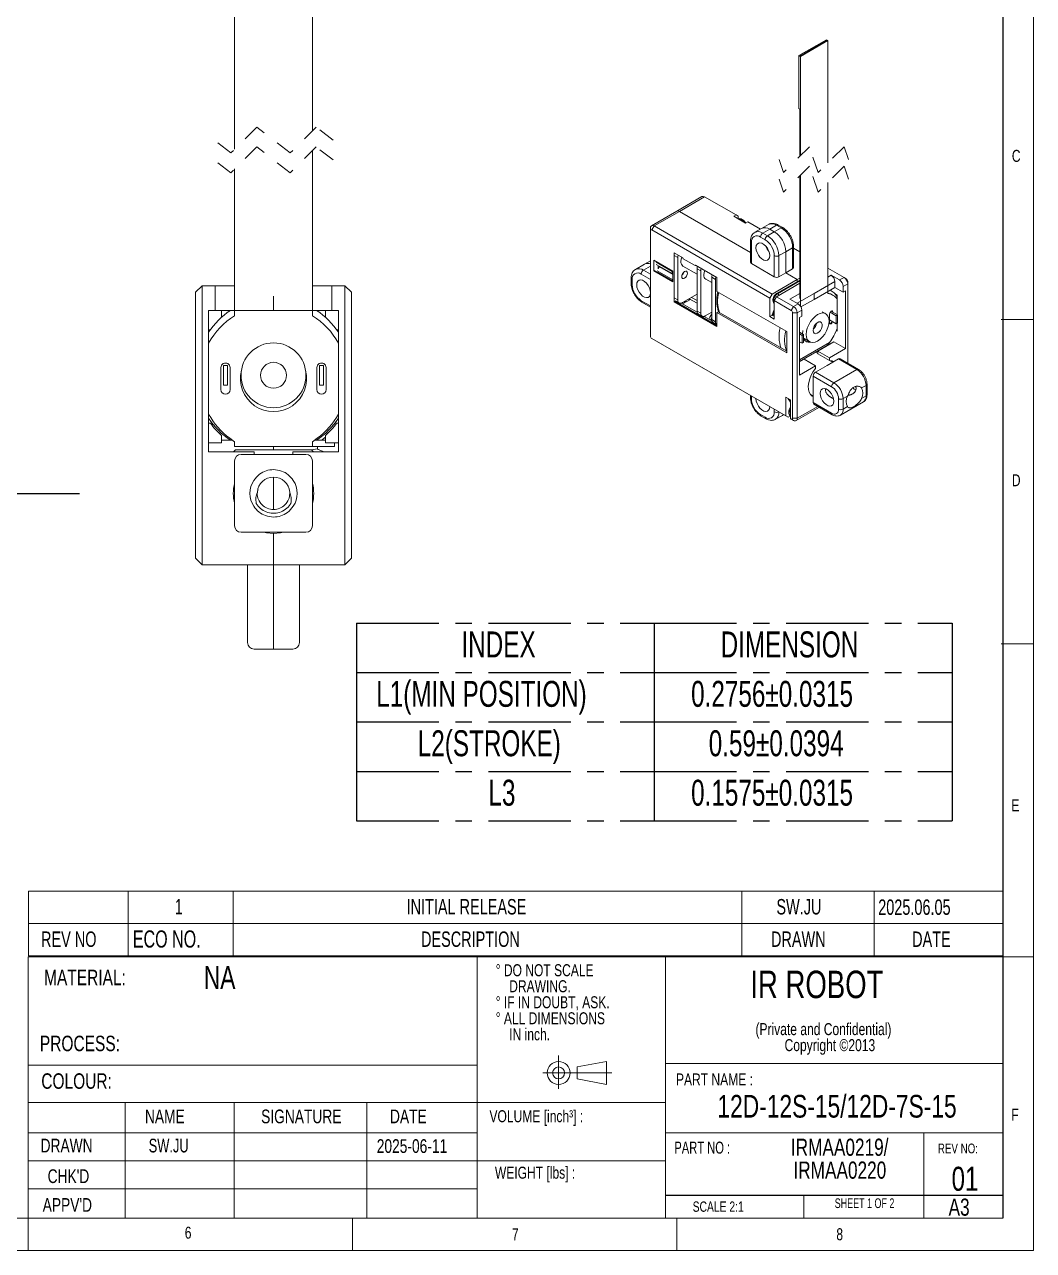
# Model space of a CAD drawing. Header units: inches. Extents: x 0.2 to 16.3, y 0.2 to 11.5.
# Drawn here: x 10.22 to 16.34, y 0.2 to 7.64 of the extents above; entities that cross this region are included whole.
import ezdxf

# ---------------------------------------------------------------- set-up
doc = ezdxf.new("R2010")
doc.units = ezdxf.units.IN
doc.header["$MEASUREMENT"] = 0
doc.linetypes.add('CENTERX2', pattern=[0.8, 0.5, -0.1, 0.1, -0.1])
doc.linetypes.add('HIDDEN', pattern=[0.075, 0.05, -0.025])
doc.layers.add('CENTER_LINE', color=7, linetype='CENTERX2')
doc.layers.add('NOTES', color=7, linetype='Continuous')
doc.styles.add('SLDTEXTSTYLE0', font='TXT', dxfattribs={"width": 0.7})
doc.styles.add('SLDTEXTSTYLE1', font='TXT', dxfattribs={"width": 0.75})
doc.styles.add('SLDTEXTSTYLE2', font='TXT', dxfattribs={"width": 0.6875})
doc.styles.add('SLDTEXTSTYLE3', font='TXT', dxfattribs={"width": 0.694444})

# ---------------------------------------------------------------- blocks, each defined once
blk = doc.blocks.new('SW_NOTE_0_1')
at = {"color": 0, "linetype": 'Continuous', "lineweight": 0, "char_height": 0.072917, "attachment_point": 2, "style": 'SLDTEXTSTYLE1'}
for s, insert in [('(Private and Confidential)', (0.6061, 0.094)), ('Copyright ©2013', (0.6452, -0.0032))]:
    blk.add_mtext(s, dxfattribs=dict(at, insert=insert))
blk = doc.blocks.new('SW_NOTE_0_2')
at = {"color": 0, "linetype": 'Continuous', "lineweight": 0, "char_height": 0.10417, "attachment_point": 2, "style": 'SLDTEXTSTYLE1'}
for s, insert in [('IRMAA0219/', (0.3923, 0.1343)), ('IRMAA0220', (0.3933, -0.0046))]:
    blk.add_mtext(s, dxfattribs=dict(at, insert=insert))
blk = doc.blocks.new('SW_NOTE_0_3')
at = {"color": 0, "linetype": 'Continuous', "lineweight": 0, "attachment_point": 1, "style": 'SLDTEXTSTYLE1'}
for s, insert, char_height in [('%%d DO NOT SCALE', (0, 0.094), 0.072917), ('DRAWING.', (0.082, -0.0032), 0.07292), ('%%d IF IN DOUBT, ASK.', (0, -0.1004), 0.072917), ('%%d ALL DIMENSIONS', (0, -0.1977), 0.072917), ('IN inch.', (0.082, -0.2949), 0.07292)]:
    blk.add_mtext(s, dxfattribs=dict(at, insert=insert, char_height=char_height))
blk = doc.blocks.new('SW_TABLEANNOTATION_0')
at = {"color": 0, "linetype": 'Continuous', "lineweight": 18}
for p, q in [((0, 0), (0, -0.1969)), ((0, 0), (0.6057, 0)), ((0.6057, 0), (0.6057, -0.1969)), ((0.6057, 0), (1.2429, 0)), ((1.2429, 0), (1.2429, -0.1969)), ((1.2429, 0), (4.3302, 0)), ((4.3302, 0), (4.3302, -0.1969)), ((4.3302, 0), (5.1321, 0)), ((5.1321, 0), (5.1321, -0.1969)), ((5.1321, 0), (5.9148, 0)), ((5.9148, 0), (5.9148, -0.1969)), ((0, -0.1969), (0, -0.3937)), ((0, -0.1969), (0.6057, -0.1969)), ((0.6057, -0.1969), (0.6057, -0.3937)), ((0.6057, -0.1969), (1.2429, -0.1969)), ((1.2429, -0.1969), (1.2429, -0.3937)), ((1.2429, -0.1969), (4.3302, -0.1969)), ((4.3302, -0.1969), (4.3302, -0.3937)), ((4.3302, -0.1969), (5.1321, -0.1969)), ((5.1321, -0.1969), (5.1321, -0.3937)), ((5.1321, -0.1969), (5.9148, -0.1969)), ((5.9148, -0.1969), (5.9148, -0.3937)), ((0, -0.3937), (0.6057, -0.3937)), ((0.6057, -0.3937), (1.2429, -0.3937)), ((1.2429, -0.3937), (4.3302, -0.3937)), ((4.3302, -0.3937), (5.1321, -0.3937)), ((5.1321, -0.3937), (5.9148, -0.3937))]:
    blk.add_line(p, q, dxfattribs=at)
at = {"color": 0, "linetype": 'Continuous', "lineweight": 0, "attachment_point": 1, "style": 'SLDTEXTSTYLE0'}
for s, insert, char_height in [('1', (0.8885, -0.048), 0.0938), ('INITIAL RELEASE', (2.2951, -0.048), 0.09375), ('SW.JU', (4.5398, -0.048), 0.09375), ('REV NO', (0.0767, -0.2449), 0.09375), ('ECO NO.', (0.6337, -0.2384), 0.10417), ('DESCRIPTION', (2.3828, -0.2449), 0.09375), ('DRAWN', (4.507, -0.2449), 0.09375), ('DATE', (5.3635, -0.2449), 0.09375)]:
    blk.add_mtext(s, dxfattribs=dict(at, insert=insert, char_height=char_height))
blk = doc.blocks.new('SW_TABLEANNOTATION_1')
at = {"layer": 'CENTER_LINE', "color": 0}
for p, q in [((0, 0), (0, -0.3)), ((0, 0), (1.8067, 0)), ((1.8067, 0), (1.8067, -0.3)), ((1.8067, 0), (3.614, 0)), ((3.614, 0), (3.614, -0.3)), ((0, -0.3), (0, -0.6)), ((0, -0.3), (1.8067, -0.3)), ((1.8067, -0.3), (1.8067, -0.6)), ((1.8067, -0.3), (3.614, -0.3)), ((3.614, -0.3), (3.614, -0.6)), ((0, -0.6), (0, -0.9)), ((0, -0.6), (1.8067, -0.6)), ((1.8067, -0.6), (1.8067, -0.9)), ((1.8067, -0.6), (3.614, -0.6)), ((3.614, -0.6), (3.614, -0.9)), ((0, -0.9), (0, -1.2)), ((0, -0.9), (1.8067, -0.9)), ((1.8067, -0.9), (1.8067, -1.2)), ((1.8067, -0.9), (3.614, -0.9)), ((3.614, -0.9), (3.614, -1.2)), ((0, -1.2), (1.8067, -1.2)), ((1.8067, -1.2), (3.614, -1.2))]:
    blk.add_line(p, q, dxfattribs=at)
at = {"layer": 'CENTER_LINE', "color": 0, "char_height": 0.15748, "attachment_point": 1, "style": 'SLDTEXTSTYLE0'}
for s, insert in [('INDEX', (0.6362, -0.0504)), ('DIMENSION', (2.2094, -0.0504)), ('L1(MIN POSITION)', (0.1191, -0.3504)), ('0.2756±0.0315', (2.0302, -0.3504)), ('L2(STROKE)', (0.3712, -0.6504)), ('0.59±0.0394', (2.1372, -0.6504)), ('L3', (0.8002, -0.9504)), ('0.1575±0.0315', (2.0302, -0.9504))]:
    blk.add_mtext(s, dxfattribs=dict(at, insert=insert))
blk = doc.blocks.new('SW_BROKEN_VIEW_0')
at = {"color": 0, "linetype": 'CENTERX2'}
blk.add_line((0, 0), (1.1811, 0), dxfattribs=at)
blk = doc.blocks.new('SW_CENTERMARKSYMBOL_3')
at = {"layer": 'CENTER_LINE', "color": 0}
for p, q in [((0, 0.1969), (0, 0.315)), ((0, 0), (0, 0.1969)), ((-0.1969, 0), (-0.315, 0)), ((0, 0), (-0.1969, 0)), ((0, 0), (0, -0.1969)), ((0, 0), (0.1969, 0)), ((0.1969, 0), (0.315, 0)), ((0, -0.1969), (0, -0.315))]:
    blk.add_line(p, q, dxfattribs=at)

msp = doc.modelspace()

# ---------------------------------------------------------------- linework, layer by layer
at = {"color": 7, "linetype": 'Continuous', "lineweight": 18}
for p, q in [((16.3386, 0.1969), (16.3386, 11.4961)), ((11.49, 8.2451), (11.49, 6.8811)), ((11.9624, 6.9923), (11.9624, 8.2451)), ((14.9146, 7.4493), (15.0816, 7.5457)), ((15.0872, 7.5425), (14.9201, 7.4461)), ((15.0913, 7.5401), (14.9243, 7.4437)), ((15.0816, 7.5457), (15.0872, 7.5425)), ((15.0872, 7.5425), (15.0913, 7.5401)), ((15.0913, 6.7978), (15.0913, 7.5401)), ((14.9146, 7.1278), (14.9146, 7.4493)), ((14.9146, 7.4493), (14.9201, 7.446)), ((14.9201, 7.4461), (14.9201, 7.446)), ((14.9201, 7.4461), (14.9243, 7.4437)), ((14.9243, 7.4437), (14.9243, 6.8414)), ((14.9146, 7.1278), (14.9201, 7.1246)), ((14.9201, 7.1246), (14.9201, 6.8372)), ((11.9624, 5.8704), (11.9624, 6.8723)), ((11.49, 6.7611), (11.49, 5.8704)), ((14.9201, 6.7191), (14.9201, 5.9743)), ((14.9243, 6.7233), (14.9243, 5.9287)), ((15.0913, 6.0049), (15.0913, 6.6797)), ((14.3267, 6.5932), (14.1736, 6.5048)), ((14.1894, 6.5033), (14.3425, 6.5917)), ((14.5332, 6.4816), (14.3425, 6.5917)), ((14.1736, 6.5048), (14.0205, 6.4165)), ((14.1894, 6.5033), (14.0362, 6.4149)), ((14.1894, 6.5033), (14.6207, 6.2543)), ((14.5192, 6.4736), (14.5332, 6.4816)), ((14.5192, 6.4736), (14.5916, 6.4318)), ((14.5471, 6.4736), (14.5332, 6.4816)), ((14.5471, 6.4584), (14.5471, 6.4736)), ((14.014, 6.402), (14.014, 6.386)), ((14.0362, 6.4149), (14.0223, 6.3908)), ((14.0362, 6.4149), (14.7517, 6.0019)), ((14.5916, 6.4318), (14.6056, 6.4398)), ((14.6811, 6.3962), (14.6056, 6.4398)), ((14.6886, 6.4005), (14.6468, 6.3764)), ((14.7303, 6.4246), (14.6886, 6.4005)), ((14.7795, 6.4198), (14.7378, 6.3956)), ((14.7656, 6.3796), (14.8074, 6.4037)), ((14.8074, 6.4037), (14.7795, 6.4198)), ((14.8172, 6.4047), (14.7894, 6.4207)), ((14.014, 6.386), (14.014, 5.7462)), ((14.7378, 5.9778), (14.0223, 6.3908)), ((14.7099, 6.3314), (14.6821, 6.3474)), ((14.7378, 6.3956), (14.696, 6.3715)), ((14.696, 6.3715), (14.7239, 6.3555)), ((14.7239, 6.3555), (14.7656, 6.3796)), ((14.7378, 6.3956), (14.7656, 6.3796)), ((14.1587, 6.251), (14.2102, 6.2212)), ((14.1587, 6.251), (14.1587, 5.9552)), ((14.6207, 6.3233), (14.6207, 6.1947)), ((14.6264, 6.3153), (14.6264, 6.1867)), ((14.8352, 6.259), (14.7935, 6.2349)), ((14.877, 6.2831), (14.8352, 6.259)), ((14.8352, 6.259), (14.8352, 6.1304)), ((14.877, 6.1545), (14.877, 6.2831)), ((14.8827, 6.1626), (14.8827, 6.2912)), ((14.9201, 6.2582), (14.8827, 6.2798)), ((13.9787, 6.1835), (13.923, 6.1513)), ((14.014, 6.2038), (13.9787, 6.1835)), ((14.0335, 6.1433), (14.0335, 6.2076)), ((14.0335, 6.2076), (14.1504, 6.1401)), ((14.0488, 6.182), (14.1463, 6.1257)), ((14.0489, 6.1946), (14.1463, 6.1383)), ((14.1573, 6.2357), (14.1796, 6.2228)), ((14.1573, 6.2357), (14.1573, 5.9785)), ((14.1796, 6.2228), (14.1796, 5.9657)), ((14.2102, 6.2212), (14.213, 6.2164)), ((14.2854, 6.1746), (14.213, 6.2164)), ((14.2854, 6.1746), (14.2882, 6.1762)), ((14.2882, 6.1762), (14.2854, 6.1746)), ((14.2882, 6.1762), (14.4176, 6.1015)), ((14.6264, 6.1867), (14.7656, 6.1063)), ((14.7656, 6.1063), (14.7656, 6.2349)), ((14.7935, 6.2349), (14.7935, 6.1063)), ((14.0335, 6.1433), (14.0358, 6.1446)), ((14.0335, 6.1433), (14.1504, 6.0758)), ((14.1504, 6.0785), (14.0358, 6.1446)), ((14.0544, 6.1433), (14.1504, 6.0879)), ((14.0578, 6.1333), (14.1504, 6.0798)), ((14.0613, 6.1748), (14.0613, 6.1545)), ((14.0613, 6.1312), (14.0613, 6.1299)), ((14.1504, 6.1401), (14.1504, 6.0758)), ((14.208, 6.1235), (14.2093, 6.1208)), ((14.2113, 6.1717), (14.2965, 6.1225)), ((14.2965, 6.1553), (14.3188, 6.1425)), ((14.2965, 6.1553), (14.2965, 5.8982)), ((14.3188, 6.1425), (14.3188, 5.8853)), ((14.3856, 6.1039), (14.4079, 6.0911)), ((14.3856, 6.1039), (14.3856, 5.8467)), ((14.4176, 6.0179), (14.4176, 6.1015)), ((14.7935, 6.1063), (14.8352, 6.1304)), ((14.877, 6.1545), (14.8352, 6.1304)), ((14.8352, 6.1304), (14.9048, 6.0903)), ((15.1888, 6.1031), (15.0913, 6.1594)), ((15.1609, 6.0871), (15.1108, 6.116)), ((15.1888, 6.1031), (15.1609, 6.0871)), ((15.2027, 6.0951), (15.1888, 6.1031)), ((11.2931, 6.0521), (11.2537, 6.0127)), ((11.2931, 6.0521), (11.2931, 5.9891)), ((11.2931, 6.0521), (11.3719, 6.0521)), ((11.3719, 6.0521), (11.3719, 5.9891)), ((11.3719, 6.0521), (11.49, 6.0521)), ((11.9624, 6.0521), (12.0805, 6.0521)), ((12.0805, 5.9891), (12.0805, 6.0521)), ((12.1593, 6.0521), (12.0805, 6.0521)), ((12.1593, 5.9891), (12.1593, 6.0521)), ((12.1986, 6.0127), (12.1593, 6.0521)), ((13.8969, 6.0982), (13.8969, 6.0661)), ((13.9026, 6.0902), (13.9026, 6.058)), ((14.3505, 6.0913), (14.3856, 6.0711)), ((14.4079, 6.0911), (14.4079, 5.8339)), ((14.7517, 6.0019), (14.9048, 6.0903)), ((14.7795, 5.9858), (14.9201, 6.067)), ((14.9201, 6.0857), (14.7798, 6.0047)), ((14.9201, 6.0991), (14.9048, 6.0903)), ((14.9048, 6.0768), (14.9048, 6.0903)), ((15.1331, 6.0774), (15.0078, 6.0051)), ((15.1331, 6.042), (15.0078, 5.9697)), ((15.1331, 6.042), (15.1331, 6.0774)), ((15.1331, 6.042), (15.1832, 6.0131)), ((15.1832, 6.0485), (15.211, 6.0645)), ((15.1832, 6.0131), (15.1832, 6.0485)), ((15.211, 6.0806), (15.211, 6.0645)), ((15.211, 5.5826), (15.211, 6.0645)), ((11.2537, 5.9891), (11.2537, 6.0127)), ((11.2537, 4.4221), (11.2537, 5.9891)), ((11.2931, 5.9891), (11.2931, 4.4221)), ((11.3719, 5.9891), (11.3719, 5.9024)), ((11.7262, 5.9891), (11.7262, 5.9024)), ((12.0805, 5.9024), (12.0805, 5.9891)), ((12.1593, 4.4221), (12.1593, 5.9891)), ((12.1986, 6.0127), (12.1986, 5.9891)), ((12.1986, 5.9891), (12.1986, 4.4221)), ((14.1573, 5.9785), (14.1796, 5.9657)), ((14.1587, 5.9552), (14.1629, 5.9576)), ((14.1587, 5.9552), (14.4176, 5.8057)), ((14.4176, 5.8106), (14.1629, 5.9576)), ((14.1669, 5.9597), (14.1878, 5.9476)), ((14.2075, 5.9496), (14.2965, 6.001)), ((14.2562, 5.9697), (14.2089, 5.9423)), ((14.2965, 5.9464), (14.2492, 5.9737)), ((14.2965, 5.9624), (14.2631, 5.9817)), ((14.4176, 6.0179), (14.8408, 5.7736)), ((14.7517, 6.0019), (14.7378, 5.9778)), ((14.7378, 5.9778), (14.7378, 5.8652)), ((14.7656, 5.9617), (14.7795, 5.9858)), ((14.8686, 5.9022), (14.7656, 5.9617)), ((14.7656, 5.9617), (14.7656, 5.8492)), ((14.7795, 5.9858), (14.8825, 5.9263)), ((14.8603, 5.9713), (14.9104, 5.9424)), ((14.9275, 5.9233), (15.0078, 5.9697)), ((15.0078, 6.0051), (15.0078, 5.9697)), ((15.1134, 6.0208), (15.1048, 6.0257)), ((15.12, 5.9952), (15.1158, 5.9976)), ((15.1345, 6.0029), (15.147, 5.9956)), ((15.147, 5.9956), (15.147, 5.8765)), ((15.1971, 6.0211), (15.1832, 6.0131)), ((15.1971, 6.0211), (15.1971, 5.6707)), ((11.3325, 5.9024), (11.3719, 5.9024)), ((11.3325, 5.9024), (11.3325, 5.0442)), ((11.3719, 5.9024), (11.7262, 5.9024)), ((11.4112, 5.9024), (11.4112, 5.8609)), ((12.0805, 5.9024), (11.7262, 5.9024)), ((12.0411, 5.8609), (12.0411, 5.9024)), ((12.1199, 5.9024), (12.0805, 5.9024)), ((12.1199, 5.9024), (12.1199, 5.0442)), ((13.9624, 5.9526), (14.014, 5.9228)), ((14.1768, 5.9496), (14.1806, 5.9518)), ((14.2973, 5.8913), (14.2012, 5.9468)), ((14.2965, 5.8982), (14.3188, 5.8853)), ((14.3047, 5.8801), (14.327, 5.8673)), ((14.3466, 5.8692), (14.3856, 5.8917)), ((14.3834, 5.8905), (14.3856, 5.8892)), ((14.4257, 5.894), (14.4176, 5.8893)), ((14.4176, 5.8057), (14.4176, 5.8893)), ((14.4176, 5.8893), (14.8408, 5.6451)), ((14.4257, 5.894), (14.8408, 5.6544)), ((14.7656, 5.908), (14.7529, 5.8752)), ((14.7616, 5.9503), (14.7656, 5.9446)), ((14.8825, 5.9263), (14.8686, 5.9022)), ((14.9048, 5.8878), (14.877, 5.8878)), ((14.877, 5.248), (14.877, 5.8878)), ((14.8825, 5.9263), (14.9104, 5.9424)), ((14.9327, 5.9038), (14.9048, 5.8878)), ((14.9048, 5.8878), (14.9048, 5.248)), ((14.9327, 5.9038), (14.9327, 5.8685)), ((15.0779, 5.8822), (15.057, 5.8942)), ((15.1011, 5.882), (15.1011, 5.8274)), ((15.1414, 5.8701), (15.104, 5.8917)), ((15.1498, 5.8749), (15.1096, 5.8981)), ((15.1164, 5.8957), (15.1206, 5.8933)), ((15.1164, 5.8942), (15.1164, 5.8957)), ((15.1206, 5.8918), (15.1206, 5.8933)), ((14.3863, 5.8399), (14.3404, 5.8664)), ((14.3439, 5.8644), (14.346, 5.8688)), ((14.3856, 5.8467), (14.4079, 5.8339)), ((14.3938, 5.8287), (14.416, 5.8158)), ((14.7533, 5.8742), (14.7378, 5.8652)), ((14.7378, 5.8652), (14.7656, 5.8492)), ((14.9187, 5.8604), (14.9327, 5.8685)), ((14.9187, 5.8604), (14.9187, 5.51)), ((15.1414, 5.8218), (15.1011, 5.8451)), ((15.1498, 5.8749), (15.1414, 5.8701)), ((15.1414, 5.8701), (15.1414, 5.8218)), ((15.1414, 5.8218), (15.1498, 5.8267)), ((15.147, 5.8251), (15.147, 5.7766)), ((15.1498, 5.8267), (15.1498, 5.8749)), ((16.3386, 5.8465), (16.1417, 5.8465)), ((11.3336, 5.7843), (11.3325, 5.7825)), ((11.3425, 5.7843), (11.3325, 5.7843)), ((12.1199, 5.7843), (12.1099, 5.7843)), ((12.1199, 5.7825), (12.1188, 5.7843)), ((14.0223, 5.7318), (14.8352, 5.2625)), ((14.0362, 5.7237), (14.0223, 5.7318)), ((14.8408, 5.6451), (14.8408, 5.7736)), ((14.9438, 5.756), (14.9187, 5.7704)), ((14.9354, 5.7511), (14.9187, 5.7608)), ((14.9438, 5.756), (14.9354, 5.7511)), ((14.9354, 5.7511), (14.9354, 5.7029)), ((14.9438, 5.7077), (14.9438, 5.756)), ((14.9438, 5.7324), (14.9461, 5.731)), ((14.9461, 5.731), (14.9795, 5.7117)), ((15.1417, 5.7797), (15.147, 5.7766)), ((14.8491, 5.2545), (14.0362, 5.7237)), ((14.9354, 5.7029), (14.9187, 5.7126)), ((14.919, 5.5931), (15.086, 5.6896)), ((14.9354, 5.7029), (14.9438, 5.7077)), ((15.1275, 5.7109), (15.0301, 5.6547)), ((15.0334, 5.6592), (15.0356, 5.6579)), ((15.0473, 5.6672), (15.0496, 5.6659)), ((15.1016, 5.7072), (15.0897, 5.6935)), ((15.1971, 5.6707), (15.0997, 5.6145)), ((15.1275, 5.7109), (15.1971, 5.6707)), ((14.9187, 5.5904), (14.9466, 5.6065)), ((14.9226, 5.597), (14.9187, 5.5979)), ((14.9466, 5.6065), (15.0162, 5.5663)), ((15.0301, 5.64), (15.0151, 5.6486)), ((15.0301, 5.6547), (15.0997, 5.6145)), ((15.0301, 5.639), (15.0301, 5.6547)), ((15.0301, 5.639), (15.0997, 5.5988)), ((15.1554, 5.6081), (15.0858, 5.5679)), ((15.0997, 5.6145), (15.0997, 5.5988)), ((15.1204, 5.5879), (15.1016, 5.5987)), ((15.2667, 5.5438), (15.1554, 5.6081)), ((15.2766, 5.5448), (15.1652, 5.609)), ((11.4073, 5.5557), (11.4073, 5.4219)), ((11.4467, 5.5678), (11.423, 5.5678)), ((11.423, 5.5678), (11.423, 5.4497)), ((11.4467, 5.4497), (11.4467, 5.5678)), ((11.4624, 5.4219), (11.4624, 5.5557)), ((11.99, 5.5557), (11.99, 5.4219)), ((12.0293, 5.5678), (12.0057, 5.5678)), ((12.0057, 5.5678), (12.0057, 5.4497)), ((12.0293, 5.4497), (12.0293, 5.5678)), ((12.0451, 5.4219), (12.0451, 5.5557)), ((14.9187, 5.51), (15.0162, 5.5663)), ((15.0858, 5.5679), (15.0162, 5.5277)), ((15.0162, 5.5663), (15.0162, 5.5506)), ((15.0162, 5.5277), (15.1275, 5.4634)), ((15.1275, 5.4634), (15.2667, 5.5438)), ((11.423, 5.4497), (11.4467, 5.4497)), ((12.0057, 5.4497), (12.0293, 5.4497)), ((15.0023, 5.4232), (15.0023, 5.5036)), ((15.1136, 5.4393), (15.0023, 5.5036)), ((15.3224, 5.4473), (15.2953, 5.4317)), ((15.3224, 5.3831), (15.3224, 5.4473)), ((15.3282, 5.3911), (15.3282, 5.4554)), ((14.6207, 5.3864), (14.6207, 5.375)), ((14.8352, 5.375), (14.8631, 5.3589)), ((14.8352, 5.2625), (14.8352, 5.375)), ((14.8498, 5.3651), (14.8631, 5.3462)), ((14.8631, 5.2464), (14.8631, 5.3589)), ((14.9835, 5.3941), (15.0023, 5.3833)), ((15.0023, 5.3429), (15.0023, 5.4232)), ((15.1554, 5.3027), (15.1554, 5.367)), ((15.2103, 5.3826), (15.1832, 5.367)), ((15.1832, 5.367), (15.1832, 5.3027)), ((15.2953, 5.3674), (15.3224, 5.3831)), ((14.8631, 5.3172), (14.8557, 5.2984)), ((14.8983, 5.2336), (15.0391, 5.3149)), ((15.0023, 5.3429), (15.1136, 5.2786)), ((15.0063, 5.3339), (15.1177, 5.2696)), ((15.1669, 5.2666), (15.3061, 5.347)), ((15.1832, 5.3027), (15.2103, 5.3183)), ((11.3433, 5.2174), (11.3325, 5.2174)), ((12.1091, 5.2174), (12.1199, 5.2174)), ((14.6821, 5.2705), (14.7099, 5.2544)), ((14.6862, 5.2615), (14.714, 5.2454)), ((14.7731, 5.2415), (14.8148, 5.2656)), ((14.8213, 5.2705), (14.8148, 5.2656)), ((14.8148, 5.2656), (14.8223, 5.2699)), ((14.8352, 5.2625), (14.8491, 5.2545)), ((14.8491, 5.2545), (14.8631, 5.2625)), ((14.8631, 5.2464), (14.8686, 5.2432)), ((14.877, 5.2384), (14.8631, 5.2464)), ((14.8825, 5.2352), (14.8686, 5.2432)), ((14.9048, 5.248), (14.877, 5.248)), ((14.8825, 5.2352), (14.877, 5.2384)), ((11.4112, 5.1435), (11.4112, 5.0993)), ((12.0411, 5.1435), (12.0411, 5.0993)), ((11.4112, 5.0993), (11.3325, 5.0993)), ((11.4112, 5.115), (11.465, 5.115)), ((11.49, 5.1053), (11.4608, 5.1269)), ((11.465, 5.115), (11.4768, 5.115)), ((11.49, 5.0757), (11.49, 5.1053)), ((11.9624, 5.0757), (11.49, 5.0757)), ((11.7262, 5.0757), (11.7262, 5.056)), ((11.9939, 5.0629), (11.9575, 5.0554)), ((11.9916, 5.1269), (11.9624, 5.1053)), ((11.9624, 5.1053), (11.9624, 5.0757)), ((12.0963, 5.0757), (11.9624, 5.0757)), ((11.9756, 5.115), (11.9873, 5.115)), ((12.0411, 5.115), (11.9873, 5.115)), ((11.9939, 5.0599), (11.9939, 5.0757)), ((12.0187, 5.115), (12.0244, 5.1193)), ((12.0244, 5.1193), (12.0411, 5.133)), ((12.0411, 5.0993), (12.1199, 5.0993)), ((12.0963, 5.0993), (12.0963, 5.0757)), ((11.3325, 5.0442), (11.6081, 5.0442)), ((11.4827, 5.0442), (11.4955, 5.056)), ((11.49, 4.8709), (11.49, 4.9891)), ((11.9568, 5.056), (11.4955, 5.056)), ((11.5293, 5.0284), (11.923, 5.0284)), ((11.6081, 5.0442), (11.6081, 5.0284)), ((11.8443, 5.0442), (11.8443, 5.0284)), ((12.1199, 5.0442), (11.8443, 5.0442)), ((11.9568, 5.056), (11.9697, 5.0442)), ((11.9624, 4.9891), (11.9624, 4.8709)), ((12.0333, 5.0442), (12.0244, 5.0477)), ((11.49, 4.7135), (11.49, 4.8709)), ((11.7262, 4.8906), (11.7262, 4.6938)), ((11.9624, 4.8709), (11.9624, 4.7135)), ((11.49, 4.5954), (11.49, 4.7135)), ((11.9624, 4.7135), (11.9624, 4.5954)), ((11.923, 4.556), (11.5293, 4.556)), ((11.7262, 4.5481), (11.7262, 4.4221)), ((11.2537, 4.3985), (11.2537, 4.4221)), ((11.2931, 4.3591), (11.2537, 4.3985)), ((11.2931, 4.4221), (11.2931, 4.3591)), ((11.7262, 4.4221), (11.7262, 4.3591)), ((12.1593, 4.3591), (12.1593, 4.4221)), ((12.1986, 4.3985), (12.1593, 4.3591)), ((12.1986, 4.4221), (12.1986, 4.3985)), ((11.7262, 4.3591), (11.2931, 4.3591)), ((11.5687, 4.0442), (11.5687, 4.3591)), ((11.7262, 4.3591), (11.7262, 4.0442)), ((11.7262, 4.3591), (12.1593, 4.3591)), ((11.8837, 4.3591), (11.8837, 4.0442)), ((11.5687, 3.8867), (11.5687, 4.0442)), ((11.7262, 4.0442), (11.7262, 3.8473)), ((11.8837, 4.0442), (11.8837, 3.8867)), ((16.1417, 3.878), (16.3386, 3.878)), ((11.7262, 3.8473), (11.6081, 3.8473)), ((11.8443, 3.8473), (11.7262, 3.8473)), ((10.2362, 1.9792), (10.2362, 0.3937)), ((16.3386, 1.9792), (10.2362, 1.9792)), ((12.9632, 1.9792), (12.9632, 0.3937)), ((14.1045, 1.9792), (14.1045, 0.3937)), ((13.5696, 1.3109), (13.7473, 1.3442)), ((13.7473, 1.2051), (13.7473, 1.3442)), ((10.2362, 1.3209), (12.9632, 1.3209)), ((13.5696, 1.3109), (13.5696, 1.2383)), ((16.1516, 1.3324), (14.1045, 1.3324)), ((13.5696, 1.2383), (13.7473, 1.2051)), ((10.8268, 1.0943), (10.8268, 0.3937)), ((11.4873, 1.0943), (11.4873, 0.3937)), ((12.292, 0.3937), (12.292, 1.0943)), ((12.9632, 0.9117), (10.2362, 0.9117)), ((15.6722, 0.3937), (15.6722, 0.9103)), ((14.1045, 0.741), (10.2362, 0.741)), ((10.2362, 0.5701), (12.9632, 0.5701)), ((12.292, 0.585), (12.292, 0.3937)), ((14.9453, 0.5283), (14.9453, 0.3937)), ((0.3937, 0.3937), (16.1516, 0.3937)), ((10.2362, 0.1969), (10.2362, 0.3937)), ((12.2047, 0.1969), (12.2047, 0.3937)), ((14.1732, 0.1969), (14.1732, 0.3937)), ((0.1969, 0.1969), (16.3386, 0.1969))]:
    msp.add_line(p, q, dxfattribs=at)
at = {"color": 7, "linetype": 'HIDDEN', "lineweight": 18}
for p, q in [((11.6243, 7.0154), (11.4668, 6.858)), ((11.8281, 6.858), (11.6243, 7.0154)), ((11.9855, 7.0154), (11.8281, 6.858)), ((12.0874, 6.9367), (11.9855, 7.0154)), ((11.4668, 6.858), (11.365, 6.9367)), ((11.6243, 6.8954), (11.4668, 6.738)), ((11.8281, 6.738), (11.6243, 6.8954)), ((11.9855, 6.8954), (11.8281, 6.738)), ((12.0874, 6.8167), (11.9855, 6.8954)), ((14.9792, 6.8963), (14.8217, 6.7388)), ((15.0323, 6.7388), (14.9792, 6.8963)), ((15.1898, 6.8963), (15.0323, 6.7388)), ((15.2163, 6.8175), (15.1898, 6.8963)), ((11.4668, 6.738), (11.365, 6.8167)), ((14.8217, 6.7388), (14.7951, 6.8175)), ((14.9792, 6.7781), (14.8217, 6.6207)), ((15.0323, 6.6207), (14.9792, 6.7781)), ((15.1898, 6.7781), (15.0323, 6.6207)), ((15.2163, 6.6994), (15.1898, 6.7781)), ((14.8217, 6.6207), (14.7951, 6.6994))]:
    msp.add_line(p, q, dxfattribs=at)
at = {"color": 8, "linetype": 'Continuous', "lineweight": 18}
for p, q in [((14.014, 6.0902), (13.9583, 6.1223)), ((14.014, 6.1706), (13.9722, 6.1464)), ((13.9722, 6.1464), (14.014, 6.1223)), ((14.0688, 6.1669), (14.1504, 6.1198)), ((14.1473, 6.1257), (14.1504, 6.1239)), ((15.0913, 6.1047), (15.1108, 6.116)), ((14.7857, 6.0041), (14.9201, 6.0817)), ((13.9583, 5.9616), (14.014, 5.9295)), ((14.7684, 5.9954), (14.7707, 5.9967)), ((14.8603, 5.9713), (14.9201, 6.0059)), ((15.0078, 6.0051), (14.9048, 5.9456)), ((14.7567, 5.8716), (14.7656, 5.8946)), ((14.764, 5.9481), (14.7656, 5.9474)), ((14.7656, 5.9458), (14.764, 5.9481)), ((15.1016, 5.7072), (14.9187, 5.6016)), ((14.6264, 5.383), (14.6264, 5.3669)), ((14.8522, 5.3629), (14.8631, 5.3475)), ((14.7656, 5.2866), (14.7656, 5.3027)), ((14.7935, 5.2866), (14.7935, 5.2866)), ((14.7935, 5.2866), (14.7935, 5.2866)), ((14.8631, 5.3039), (14.8595, 5.2948)), ((14.9048, 5.248), (15.0299, 5.3202))]:
    msp.add_line(p, q, dxfattribs=at)
at = {"color": 7, "linetype": 'CENTERX2', "lineweight": 18}
for p, q in [((13.4566, 1.3801), (13.4566, 1.1786)), ((13.3607, 1.2746), (13.7805, 1.2746))]:
    msp.add_line(p, q, dxfattribs=at)
at = {"color": 8, "linetype": 'Continuous', "lineweight": 18, "flags": 128}
for points in [[(14.5707, 6.4438), (14.561, 6.4511), (14.5513, 6.4551)], [(14.764, 5.9481), (14.7625, 5.9493), (14.7616, 5.9504)], [(14.8595, 5.2948), (14.858, 5.2957), (14.8569, 5.2966), (14.8561, 5.2973), (14.8557, 5.298), (14.8557, 5.2984)], [(14.8595, 5.2948), (14.857, 5.2864), (14.8562, 5.2784), (14.857, 5.2714), (14.8595, 5.2658), (14.8631, 5.2624)], [(14.8595, 5.2948), (14.8613, 5.2938), (14.8631, 5.293)]]:
    msp.add_lwpolyline(points, dxfattribs=at)
at = {"color": 7, "linetype": 'Continuous', "lineweight": 18, "flags": 128}
for points in [[(14.656, 6.2686), (14.6543, 6.2831), (14.656, 6.2957), (14.6609, 6.3054), (14.6687, 6.3113), (14.6787, 6.3129), (14.6901, 6.3102), (14.702, 6.3033), (14.7134, 6.2929), (14.7234, 6.2797), (14.7312, 6.2648), (14.7361, 6.2495), (14.7378, 6.2349), (14.7361, 6.2223), (14.7312, 6.2127), (14.7234, 6.2068), (14.7134, 6.2052), (14.702, 6.2079), (14.6901, 6.2147), (14.6787, 6.2252), (14.6687, 6.2384), (14.6609, 6.2532), (14.656, 6.2686)], [(14.2042, 6.2247), (14.2008, 6.2133), (14.1991, 6.1987)], [(14.1463, 6.1383), (14.1485, 6.1409), (14.1486, 6.1411)], [(14.1504, 6.1257), (14.1485, 6.1256), (14.1463, 6.1257)], [(14.2053, 6.1168), (14.204, 6.1083), (14.2053, 6.1014), (14.2091, 6.097), (14.2147, 6.0959), (14.2214, 6.0983), (14.228, 6.1036), (14.2337, 6.1112), (14.2374, 6.1199), (14.2388, 6.1284), (14.2374, 6.1353), (14.2337, 6.1397), (14.228, 6.1408), (14.2214, 6.1384), (14.2147, 6.1331), (14.2091, 6.1255), (14.2053, 6.1168)], [(14.3434, 6.1444), (14.34, 6.1329), (14.3383, 6.1184)], [(13.9321, 6.0435), (13.9305, 6.058), (13.9321, 6.0706), (13.9371, 6.0803), (13.9449, 6.0862), (13.9549, 6.0878), (13.9663, 6.0851), (13.9782, 6.0782), (13.9896, 6.0678), (13.9996, 6.0546), (14.0073, 6.0397), (14.0123, 6.0244), (14.014, 6.0098), (14.0123, 5.9972), (14.0073, 5.9876), (13.9996, 5.9817), (13.9896, 5.9801), (13.9782, 5.9828), (13.9663, 5.9896), (13.9549, 6.0001), (13.9449, 6.0133), (13.9371, 6.0281), (13.9321, 6.0435)], [(14.2188, 5.9481), (14.2244, 5.956), (14.2278, 5.9614)], [(14.2518, 5.9722), (14.2493, 5.967), (14.2484, 5.9652)], [(15.1158, 5.9976), (15.1064, 6.0022), (15.0913, 6.0066)], [(14.369, 5.8499), (14.3743, 5.8612), (14.3856, 5.8818)], [(14.9608, 5.7756), (14.9591, 5.7568), (14.9608, 5.7399), (14.966, 5.7259), (14.9743, 5.7154), (14.9853, 5.709), (14.9985, 5.7071), (15.0132, 5.7096), (15.0287, 5.7166), (15.0442, 5.7275), (15.0589, 5.742), (15.0721, 5.7591), (15.0831, 5.7782), (15.0914, 5.7983), (15.0966, 5.8182), (15.0983, 5.8371), (15.0966, 5.854), (15.0914, 5.868), (15.0831, 5.8785), (15.0721, 5.8848), (15.0589, 5.8868), (15.0442, 5.8842), (15.0287, 5.8773), (15.0132, 5.8663), (14.9985, 5.8519), (14.9853, 5.8347), (14.9743, 5.8156), (14.966, 5.7956), (14.9608, 5.7756)], [(15.1206, 5.8933), (15.1198, 5.8971), (15.1177, 5.8996), (15.1146, 5.9002), (15.1108, 5.8989), (15.1071, 5.8959), (15.1039, 5.8916), (15.1018, 5.8867), (15.1011, 5.882)], [(15.1164, 5.8957), (15.1157, 5.8995), (15.1153, 5.9002)], [(14.379, 5.8441), (14.3804, 5.8474), (14.3856, 5.8583)], [(14.7567, 5.8716), (14.7552, 5.8725), (14.7541, 5.8734), (14.7533, 5.8742), (14.7529, 5.8748), (14.7529, 5.8752)], [(15.0027, 5.7936), (15.0009, 5.7809), (15.0027, 5.7703), (15.0081, 5.7634), (15.0163, 5.761), (15.0261, 5.7634), (15.0363, 5.7704), (15.0455, 5.781), (15.0524, 5.7937), (15.0561, 5.8068), (15.0561, 5.8186), (15.0524, 5.8275), (15.0455, 5.8323), (15.0363, 5.8323), (15.0261, 5.8275), (15.0163, 5.8185), (15.0081, 5.8067), (15.0027, 5.7936)], [(15.1011, 5.8274), (15.1018, 5.8235), (15.1039, 5.8211), (15.1071, 5.8204), (15.1108, 5.8217), (15.1146, 5.8247), (15.1177, 5.829), (15.1198, 5.8339), (15.1199, 5.8343)], [(14.939, 5.7812), (14.9386, 5.7791), (14.9368, 5.76)], [(15.1239, 5.5899), (15.114, 5.5956), (15.0997, 5.5988)], [(15.0162, 5.5506), (15.0018, 5.5308), (14.9898, 5.5093), (14.9805, 5.4868), (14.9744, 5.4644), (14.9717, 5.4429), (14.9726, 5.4233), (14.977, 5.4062), (14.9847, 5.3926), (14.9954, 5.3828), (15.0023, 5.3792)], [(14.7378, 5.3187), (14.7378, 5.3187), (14.7361, 5.3061), (14.7312, 5.2965), (14.7234, 5.2906), (14.7134, 5.289), (14.702, 5.2917), (14.6901, 5.2985), (14.6787, 5.309), (14.6687, 5.3222), (14.6609, 5.337), (14.656, 5.3524), (14.6543, 5.3669)], [(15.1258, 5.3383), (15.1275, 5.3509), (15.1258, 5.3655), (15.1209, 5.3808), (15.1131, 5.3957), (15.1031, 5.4089), (15.0917, 5.4193), (15.0798, 5.4262), (15.0684, 5.4289), (15.0584, 5.4272), (15.0506, 5.4214), (15.0457, 5.4117), (15.044, 5.3991), (15.0457, 5.3846), (15.0506, 5.3692), (15.0584, 5.3544), (15.0684, 5.3412), (15.0798, 5.3307), (15.0917, 5.3239), (15.1031, 5.3211), (15.1131, 5.3228), (15.1209, 5.3287), (15.1258, 5.3383)], [(14.8148, 5.2656), (14.8148, 5.2656), (14.8213, 5.2705)], [(12.0244, 5.0477), (12.0184, 5.0501), (12.0127, 5.0524), (12.0074, 5.0545), (12.0028, 5.0564), (11.999, 5.0579), (11.9962, 5.059), (11.9945, 5.0597), (11.9939, 5.0599)], [(11.6647, 4.556), (11.6835, 4.5519), (11.7262, 4.5481)], [(11.7262, 4.5481), (11.7689, 4.5519), (11.7877, 4.556)]]:
    msp.add_lwpolyline(points, dxfattribs=at)
at = {"color": 7, "linetype": 'Continuous', "lineweight": 18}
for centre, radius in [((11.7262, 5.5087), 0.1969), ((11.7262, 5.5087), 0.0787), ((13.4566, 1.2746), 0.0696), ((13.4566, 1.2746), 0.0363)]:
    msp.add_circle(centre, radius, dxfattribs=at)
for centre, radius, start, end in [((14.3332, 6.5788), 0.0158, 54.3824, 114.30717), ((14.1801, 6.4904), 0.0158, 54.38254, 114.30703), ((14.0276, 6.4042), 0.0138, 50.79675, 189.21392), ((14.709, 6.3554), 0.0495, 54.38253, 114.30711), ((14.7259, 6.2763), 0.1513, 2.60546, 57.39452), ((14.0191, 6.3868), 0.00516, 50.79668, 189.2139), ((14.6604, 6.3208), 0.0344, 50.79665, 189.21407), ((14.7123, 6.3461), 0.0303, 122.60547, 177.39453), ((14.7402, 6.33), 0.0303, 122.60531, 177.39471), ((14.6447, 6.2294), 0.121, 2.60546, 57.39456), ((14.6424, 6.228), 0.1513, 2.60549, 57.39454), ((14.6841, 6.2522), 0.1513, 2.60547, 57.39452), ((14.8087, 6.3241), 0.0999, 198.62604, 221.36863), ((13.998, 6.1458), 0.0423, 67.84716, 117.14676), ((14.2299, 6.2219), 0.0502, 161.94497, 178.94877), ((14.2281, 6.1956), 0.0292, 173.80022, 234.88749), ((14.6305, 6.1957), 0.0099, 185.69506, 245.62529), ((14.7795, 6.2618), 0.0303, 242.60973, 297.39027), ((13.9366, 6.0957), 0.0344, 50.79682, 189.21403), ((13.9885, 6.121), 0.0303, 122.60562, 177.39426), ((14.1737, 6.0778), 0.1377, 139.66423, 144.73546), ((14.0865, 6.1519), 0.0233, 131.93065, 139.75396), ((14.3498, 6.1313), 0.2036, 178.00775, 181.56289), ((14.1763, 6.1444), 0.0406, 315.05371, 344.95166), ((14.3468, 6.1544), 0.0502, 161.94371, 178.95003), ((14.369, 6.1416), 0.0502, 161.94389, 178.94972), ((14.3673, 6.1152), 0.0292, 173.79974, 234.88808), ((14.4359, 6.103), 0.0502, 161.94389, 178.94972), ((14.4581, 6.0901), 0.0502, 161.94448, 178.94913), ((14.7795, 6.1332), 0.0303, 242.60923, 297.39077), ((14.8729, 6.1636), 0.0099, 294.37484, 354.30524), ((15.0847, 6.0752), 0.0484, 2.6054, 57.39458), ((15.1627, 6.0623), 0.0484, 2.60549, 57.39449), ((14.0235, 6.0635), 0.121, 182.60552, 237.3945), ((15.1349, 6.0463), 0.0484, 2.60538, 57.39461), ((15.1929, 6.0798), 0.0182, 2.6056, 57.39438), ((14.1966, 5.9629), 0.0172, 170.78599, 309.20328), ((14.8082, 5.9632), 0.0467, 118.81023, 198.77842), ((15.081, 5.9274), 0.0782, 32.31723, 82.37054), ((15.0707, 5.9474), 0.0849, 25.93074, 66.76933), ((11.7262, 5.5087), 0.4724, 123.55738, 146.44261), ((11.7262, 5.5087), 0.4724, 33.55739, 56.44262), ((14.3151, 5.8957), 0.0187, 172.44919, 236.23866), ((14.3358, 5.8825), 0.0172, 170.78612, 309.20295), ((14.8588, 5.8869), 0.0182, 2.60495, 57.39504), ((14.8565, 5.8856), 0.0484, 2.60535, 57.39468), ((14.8843, 5.9016), 0.0484, 2.60541, 57.39457), ((11.7262, 5.4888), 0.4488, 121.75685, 151.30558), ((11.7262, 5.4888), 0.4488, 28.69442, 58.24315), ((14.4041, 5.8443), 0.0187, 172.37793, 236.30984), ((14.4261, 5.8314), 0.0183, 172.10829, 242.67269), ((14.7811, 5.9151), 0.0499, 240.76452, 251.96367), ((14.96, 5.8366), 0.0636, 310.87074, 349.13461), ((15.0989, 5.8396), 0.0171, 281.0742, 350.02165), ((14.0321, 5.7471), 0.0182, 182.60529, 237.39495), ((14.9958, 5.7439), 0.2013, 164.88219, 200.34305), ((15.0292, 5.7246), 0.2013, 164.88219, 200.34305), ((14.7879, 5.9277), 0.3834, 324.90007, 339.46607), ((14.9764, 5.7463), 0.0372, 208.6002, 280.81429), ((14.9721, 5.7511), 0.0395, 245.27006, 279.66376), ((15.0813, 5.6976), 0.00935, 300.56152, 333.57298), ((11.4349, 5.5557), 0.0276, 359.99966, 180.00034), ((12.0175, 5.5557), 0.0276, 359.99966, 180.00034), ((14.9143, 5.6012), 0.00931, 298.58072, 333.61733), ((15.1611, 5.6), 0.0099, 65.69294, 125.61774), ((11.7262, 5.4888), 0.2008, 165.80759, 14.19241), ((15.0325, 5.5022), 0.0303, 122.60574, 177.39443), ((15.2015, 5.4418), 0.121, 2.60533, 57.39465), ((15.1438, 5.4379), 0.0303, 122.60555, 177.39432), ((15.0647, 5.3629), 0.0908, 2.60555, 57.39439), ((15.0623, 5.3615), 0.121, 2.60547, 57.39451), ((11.4349, 5.4219), 0.0276, 180.00027, 359.99973), ((12.0175, 5.4219), 0.0276, 180.00027, 359.99973), ((14.7473, 5.3724), 0.121, 182.60549, 237.3945), ((14.8559, 5.3694), 0.00748, 197.10876, 240.42181), ((14.857, 5.3718), 0.0102, 241.67885, 276.5891), ((15.1693, 5.3939), 0.0303, 242.60969, 297.39031), ((15.267, 5.3505), 0.0652, 150.43643, 209.56357), ((15.281, 5.4734), 0.0576, 226.4071, 249.48222), ((15.2386, 5.3996), 0.0652, 330.43665, 29.56335), ((14.7317, 5.2811), 0.0344, 230.7966, 9.21414), ((14.7795, 5.3134), 0.0303, 242.60973, 297.39027), ((15.0118, 5.3418), 0.00961, 173.35493, 235.33304), ((15.1299, 5.2986), 0.0258, 230.79666, 9.21407), ((15.1693, 5.3296), 0.0303, 242.60969, 297.39031), ((11.7262, 5.4888), 0.4488, 208.6943, 233.75103), ((11.7262, 5.5087), 0.4724, 213.55715, 236.4428), ((11.7262, 5.5009), 0.4764, 216.51544, 228.61202), ((11.7262, 5.5087), 0.4724, 303.5572, 326.44285), ((11.7262, 5.4888), 0.4488, 306.24897, 331.3057), ((11.7262, 5.5009), 0.4764, 311.38798, 323.48456), ((14.8719, 5.2472), 0.00516, 230.79603, 9.2138), ((14.8912, 5.2458), 0.0138, 230.79636, 9.21399), ((11.5293, 4.9891), 0.0394, 90.00041, 179.9997), ((11.923, 4.9891), 0.0394, 0.0003, 89.99959), ((11.7262, 4.7922), 0.2441, 165.40744, 194.59256), ((11.7262, 4.7922), 0.1437, 146.77385, 213.22615), ((11.7262, 4.7922), 0.0984, 4.67281, 175.32719), ((11.7262, 4.7922), 0.1437, 326.77385, 33.22615), ((11.7262, 4.7922), 0.2441, 345.40744, 14.59256), ((11.5293, 4.5954), 0.0394, 180.0003, 269.99959), ((11.923, 4.5954), 0.0394, 270.00041, 359.9997), ((11.6081, 3.8867), 0.0394, 180.0003, 269.99959), ((11.8443, 3.8867), 0.0394, 270.00041, 359.9997)]:
    msp.add_arc(centre, radius, start, end, dxfattribs=at)
at = {"color": 8, "linetype": 'Continuous', "lineweight": 18}
for centre, radius, start, end in [((14.548, 6.4141), 0.0443, 27.00005, 93.00522), ((14.7507, 6.3795), 0.0495, 54.38243, 114.30721), ((14.7853, 6.4117), 0.0099, 65.69352, 125.61718), ((14.8131, 6.3956), 0.0099, 65.70853, 125.61611), ((14.6673, 6.3325), 0.0484, 53.66731, 115.40888), ((14.6305, 6.3243), 0.0099, 185.70972, 245.62401), ((14.8729, 6.2922), 0.0099, 294.37617, 354.29004), ((13.9435, 6.1075), 0.0484, 53.66338, 115.41298), ((13.9067, 6.0992), 0.0099, 185.71073, 245.62306), ((13.9067, 6.0671), 0.0099, 185.7137, 245.62306), ((13.9678, 5.9605), 0.00961, 173.35478, 235.33318), ((14.6227, 5.9592), 0.2013, 164.88222, 200.34303), ((14.7823, 5.9996), 0.00564, 52.60442, 116.10622), ((14.7758, 5.9887), 0.0183, 16.2274, 57.30231), ((15.2725, 5.5357), 0.0099, 65.7083, 125.61623), ((15.3183, 5.4564), 0.0099, 294.37639, 354.29032), ((14.6305, 5.376), 0.0099, 185.69449, 245.62585), ((15.2841, 5.3787), 0.0386, 304.80371, 6.50853), ((15.3183, 5.3921), 0.0099, 294.37506, 354.30552), ((14.7441, 5.2818), 0.0496, 306.11393, 5.5839), ((15.1437, 5.2988), 0.0397, 305.88861, 5.60373), ((14.692, 5.2695), 0.0099, 174.3808, 234.29085), ((14.7198, 5.2535), 0.0099, 174.37999, 234.29381), ((15.1235, 5.2776), 0.0099, 174.38004, 234.29426)]:
    msp.add_arc(centre, radius, start, end, dxfattribs=at)
at = {"color": 7, "linetype": 'Continuous', "lineweight": 18}
for points, knots in [([(14.592, 6.433), (14.5898, 6.4362), (14.5852, 6.4432), (14.5757, 6.4519), (14.5649, 6.4579), (14.5548, 6.4605), (14.5493, 6.459), (14.5471, 6.4584)], [0, 0, 0, 0, 0.2091187, 0.4588009, 0.6903373, 0.8790968, 1, 1, 1, 1]), ([(14.7894, 6.4207), (14.7865, 6.4223), (14.7785, 6.4266), (14.7649, 6.4307), (14.7498, 6.4312), (14.7382, 6.4291), (14.7327, 6.4255), (14.7309, 6.4243)], [0, 0, 0, 0, 0.159721, 0.444866, 0.677693, 0.897542, 1, 1, 1, 1]), ([(14.8827, 6.2912), (14.8826, 6.2945), (14.8823, 6.3043), (14.8791, 6.3206), (14.8725, 6.3395), (14.8632, 6.3577), (14.8517, 6.3746), (14.8383, 6.3893), (14.8264, 6.3991), (14.8191, 6.4035), (14.8172, 6.4047)], [0, 0, 0, 0, 0.073795, 0.2153, 0.362963, 0.513651, 0.664078, 0.811139, 0.952628, 1, 1, 1, 1]), ([(14.6468, 6.3758), (14.6446, 6.3746), (14.6383, 6.3712), (14.6305, 6.3617), (14.624, 6.3486), (14.6211, 6.3354), (14.6208, 6.3268), (14.6207, 6.3233)], [0, 0, 0, 0, 0.120758, 0.347953, 0.57962, 0.831412, 1, 1, 1, 1]), ([(13.923, 6.1507), (13.9208, 6.1495), (13.9145, 6.1461), (13.9067, 6.1366), (13.9002, 6.1235), (13.8973, 6.1103), (13.897, 6.1017), (13.8969, 6.0982)], [0, 0, 0, 0, 0.120758, 0.347953, 0.57962, 0.831411, 1, 1, 1, 1]), ([(13.8969, 6.0661), (13.897, 6.0627), (13.8973, 6.0529), (13.9005, 6.0367), (13.9071, 6.0178), (13.9164, 5.9995), (13.9279, 5.9827), (13.9413, 5.9679), (13.9532, 5.9581), (13.9605, 5.9537), (13.9624, 5.9526)], [0, 0, 0, 0, 0.073795, 0.215301, 0.362963, 0.513652, 0.664078, 0.811139, 0.952629, 1, 1, 1, 1]), ([(14.422, 6.0154), (14.4214, 6.0127), (14.4185, 6.0006), (14.4163, 5.9792), (14.4157, 5.952), (14.4188, 5.9263), (14.4237, 5.9057), (14.4293, 5.8946), (14.4313, 5.8908)], [0, 0, 0, 0, 0.0662492, 0.2910675, 0.5051868, 0.7080022, 0.8993286, 1, 1, 1, 1]), ([(14.7798, 6.0047), (14.778, 6.0035), (14.7729, 6.0001), (14.766, 5.9923), (14.76, 5.9816), (14.757, 5.9702), (14.757, 5.9591), (14.7601, 5.9532), (14.7616, 5.9503)], [0, 0, 0, 0, 0.1028311, 0.2926896, 0.488569, 0.6821434, 0.8503682, 1, 1, 1, 1]), ([(15.3282, 5.4554), (15.3281, 5.4585), (15.3277, 5.4674), (15.3244, 5.4821), (15.3178, 5.4989), (15.3086, 5.5147), (15.2972, 5.5288), (15.2862, 5.5388), (15.2789, 5.5433), (15.2766, 5.5448)], [0, 0, 0, 0, 0.086297, 0.248937, 0.418141, 0.589598, 0.759208, 0.923592, 1, 1, 1, 1]), ([(15.2953, 5.4317), (15.2936, 5.4334), (15.29, 5.4369), (15.2829, 5.4403), (15.2748, 5.4423), (15.2661, 5.4426), (15.2568, 5.4409), (15.248, 5.437), (15.2399, 5.4312), (15.2329, 5.4241), (15.2267, 5.4156), (15.221, 5.4058), (15.2155, 5.3947), (15.2121, 5.3867), (15.2103, 5.3826)], [0, 0, 0, 0, 0.060621, 0.127767, 0.196539, 0.270228, 0.348992, 0.433706, 0.51311, 0.599024, 0.686106, 0.779209, 0.887218, 1, 1, 1, 1]), ([(15.2619, 5.4285), (15.2617, 5.4308), (15.2615, 5.4351), (15.2599, 5.4391), (15.2592, 5.441)], [0, 0, 0, 0, 0.5346642, 1, 1, 1, 1]), ([(14.6207, 5.375), (14.6208, 5.3716), (14.6211, 5.3618), (14.6243, 5.3456), (14.6309, 5.3267), (14.6402, 5.3084), (14.6517, 5.2916), (14.6651, 5.2768), (14.677, 5.267), (14.6843, 5.2626), (14.6862, 5.2615)], [0, 0, 0, 0, 0.073795, 0.2153, 0.362962, 0.513651, 0.664078, 0.811139, 0.952628, 1, 1, 1, 1]), ([(15.1251, 5.3663), (15.1242, 5.3668), (15.1216, 5.3681), (15.1174, 5.3703), (15.1125, 5.373), (15.1076, 5.3759), (15.1028, 5.379), (15.0983, 5.3824), (15.0939, 5.3859), (15.0899, 5.3898), (15.0857, 5.3945), (15.0817, 5.4002), (15.0784, 5.4069), (15.0767, 5.4141), (15.0767, 5.42), (15.0772, 5.424), (15.0777, 5.4255), (15.0779, 5.426)], [0, 0, 0, 0, 0.036959, 0.104626, 0.173291, 0.242023, 0.310984, 0.379518, 0.447441, 0.515626, 0.582969, 0.676127, 0.767769, 0.854956, 0.942569, 0.980665, 1, 1, 1, 1]), ([(15.2103, 5.3183), (15.2118, 5.3168), (15.2145, 5.3138), (15.2199, 5.3112), (15.2259, 5.3107), (15.2324, 5.312), (15.2399, 5.3149), (15.2478, 5.3191), (15.2563, 5.3244), (15.2648, 5.3305), (15.2732, 5.3376), (15.2815, 5.3459), (15.2894, 5.3556), (15.2933, 5.3634), (15.2953, 5.3674)], [0, 0, 0, 0, 0.057394, 0.109316, 0.159608, 0.217889, 0.289067, 0.375733, 0.463393, 0.561038, 0.659677, 0.762967, 0.879728, 1, 1, 1, 1]), ([(15.2128, 5.3883), (15.2137, 5.3883), (15.2158, 5.3882), (15.2197, 5.3887), (15.2243, 5.3895), (15.2294, 5.391), (15.2345, 5.393), (15.2393, 5.3954), (15.2438, 5.3982), (15.2481, 5.4014), (15.2519, 5.405), (15.255, 5.4087), (15.2579, 5.4131), (15.2599, 5.4173), (15.2615, 5.4227), (15.2617, 5.4261), (15.2619, 5.4285)], [0, 0, 0, 0, 0.039644, 0.089964, 0.165776, 0.242305, 0.320228, 0.398177, 0.474177, 0.549837, 0.626421, 0.702613, 0.756285, 0.854103, 0.898596, 1, 1, 1, 1]), ([(15.3058, 5.3472), (15.3088, 5.3491), (15.3155, 5.3533), (15.3225, 5.3636), (15.3273, 5.3765), (15.3279, 5.386), (15.3282, 5.3911)], [0, 0, 0, 0, 0.2044847, 0.4517451, 0.7069787, 1, 1, 1, 1]), ([(14.8557, 5.2984), (14.855, 5.2963), (14.853, 5.2905), (14.8521, 5.2809), (14.8547, 5.2712), (14.859, 5.2648), (14.8626, 5.263), (14.8637, 5.2625)], [0, 0, 0, 0, 0.163652, 0.461334, 0.699296, 0.912886, 1, 1, 1, 1]), ([(14.714, 5.2454), (14.7169, 5.2439), (14.725, 5.2396), (14.7385, 5.2354), (14.7536, 5.2349), (14.7654, 5.2371), (14.7711, 5.2409), (14.7731, 5.2422)], [0, 0, 0, 0, 0.158009, 0.440098, 0.670429, 0.887922, 1, 1, 1, 1]), ([(15.1177, 5.2696), (15.1204, 5.2681), (15.1273, 5.2645), (15.1391, 5.2611), (15.1523, 5.2612), (15.1619, 5.2634), (15.166, 5.2664), (15.1668, 5.267)], [0, 0, 0, 0, 0.176602, 0.452367, 0.703742, 0.944154, 1, 1, 1, 1]), ([(11.8464, 4.8709), (11.8366, 4.8832), (11.8172, 4.9074), (11.7746, 4.9302), (11.7277, 4.9386), (11.6813, 4.9311), (11.6377, 4.9098), (11.6171, 4.8845), (11.606, 4.8709)], [0, 0, 0, 0, 0.163914, 0.326022, 0.499066, 0.659152, 0.816588, 1, 1, 1, 1]), ([(11.6281, 4.8002), (11.6244, 4.7895), (11.6188, 4.773), (11.6183, 4.7493), (11.6204, 4.7372), (11.6215, 4.7311)], [0, 0, 0, 0, 0.477958, 0.735364, 1, 1, 1, 1]), ([(11.6321, 4.8142), (11.6302, 4.8069), (11.625, 4.7871), (11.6333, 4.7535), (11.6547, 4.7208), (11.6876, 4.6989), (11.7262, 4.6912), (11.7648, 4.6989), (11.7976, 4.7208), (11.8194, 4.7535), (11.8253, 4.7821), (11.8244, 4.7976), (11.8243, 4.8002)], [0, 0, 0, 0, 0.066419, 0.180146, 0.293873, 0.4076, 0.521327, 0.635054, 0.748781, 0.862508, 0.976236, 1, 1, 1, 1]), ([(11.8309, 4.7311), (11.832, 4.7371), (11.8341, 4.7493), (11.8336, 4.773), (11.828, 4.7895), (11.8243, 4.8002)], [0, 0, 0, 0, 0.262744, 0.523029, 1, 1, 1, 1]), ([(11.606, 4.7135), (11.6157, 4.7013), (11.6351, 4.677), (11.6778, 4.6542), (11.7247, 4.6458), (11.7711, 4.6534), (11.8147, 4.6747), (11.8353, 4.6999), (11.8464, 4.7135)], [0, 0, 0, 0, 0.163914, 0.326022, 0.499066, 0.659152, 0.816588, 1, 1, 1, 1]), ([(11.6215, 4.7311), (11.6295, 4.72), (11.6456, 4.6978), (11.6819, 4.677), (11.7224, 4.6687), (11.7636, 4.6744), (11.8004, 4.6934), (11.8213, 4.7153), (11.8296, 4.729), (11.8309, 4.7311)], [0, 0, 0, 0, 0.161838, 0.323676, 0.485513, 0.64735, 0.809188, 0.971025, 1, 1, 1, 1])]:
    msp.add_open_spline(points, degree=3, knots=knots, dxfattribs=at)
at = {"layer": 'NOTES', "color": 7}
for p, q in [((16.1516, 11.2992), (16.1516, 0.3937)), ((16.1516, 0.5314), (14.1045, 0.5314))]:
    msp.add_line(p, q, dxfattribs=at)
at = {"layer": 'NOTES', "color": 7, "linetype": 'Continuous', "lineweight": 18}
for p, q in [((10.2362, 1.0945), (14.1045, 1.0945)), ((16.1516, 0.9103), (14.1045, 0.9103))]:
    msp.add_line(p, q, dxfattribs=at)

# ---------------------------------------------------------------- block references
at = {"color": 7, "linetype": 'Continuous'}
msp.add_blockref('SW_BROKEN_VIEW_0', (9.3671, 4.7922), dxfattribs=at)
at = {"color": 7, "linetype": 'Continuous', "lineweight": 0}
for name, p in [('SW_TABLEANNOTATION_0', (10.2386, 2.3779)), ('SW_NOTE_0_3', (13.0747, 1.8403)), ('SW_NOTE_0_1', (14.4577, 1.4828)), ('SW_NOTE_0_2', (14.7701, 0.7412))]:
    msp.add_blockref(name, p, dxfattribs=at)
at = {"layer": 'CENTER_LINE'}
for name, p in [('SW_CENTERMARKSYMBOL_3', (9.9576, 4.7922)), ('SW_TABLEANNOTATION_1', (12.2304, 4.0044))]:
    msp.add_blockref(name, p, dxfattribs=at)

# ---------------------------------------------------------------- texts
at = {"color": 7, "linetype": 'Continuous', "lineweight": 0}
for s, insert, char_height, attachment_point, style in [('C', (16.2073, 6.8767), 0.0729, 1, 'SLDTEXTSTYLE1'), ('D', (16.2073, 4.9082), 0.0729, 1, 'SLDTEXTSTYLE1'), ('E', (16.2042, 2.9345), 0.0729, 1, 'SLDTEXTSTYLE1'), ('MATERIAL:', (10.3338, 1.9007), 0.09375, 1, 'SLDTEXTSTYLE1'), ('NA', (11.399, 1.9225), 0.1378, 2, 'SLDTEXTSTYLE1'), ('PROCESS:', (10.3082, 1.5003), 0.09375, 1, 'SLDTEXTSTYLE1'), ('PART NAME :', (14.1688, 1.2713), 0.072917, 1, 'SLDTEXTSTYLE1'), ('12D-12S-15/12D-7S-15', (15.1463, 1.1411), 0.137795, 2, 'SLDTEXTSTYLE1'), ('NAME', (10.9459, 1.0522), 0.08333, 1, 'SLDTEXTSTYLE1'), ('SIGNATURE', (11.651, 1.0522), 0.08333, 1, 'SLDTEXTSTYLE1'), ('DATE', (12.4332, 1.0522), 0.08333, 1, 'SLDTEXTSTYLE1'), ('VOLUME [inch³] :', (13.0367, 1.0481), 0.072917, 1, 'SLDTEXTSTYLE1'), ('DRAWN', (10.3125, 0.8753), 0.08333, 1, 'SLDTEXTSTYLE1'), ('2025-06-11', (12.3528, 0.8722), 0.08333, 1, 'SLDTEXTSTYLE1'), ('REV NO:', (15.7582, 0.8455), 0.05906, 1, 'SLDTEXTSTYLE1'), ("CHK'D", (10.3553, 0.6894), 0.08333, 1, 'SLDTEXTSTYLE1'), ("APPV'D", (10.3253, 0.5149), 0.08333, 1, 'SLDTEXTSTYLE1'), ('SCALE 2:1', (14.2701, 0.4942), 0.0625, 1, 'SLDTEXTSTYLE1'), ('SHEET 1 OF 2', (15.1323, 0.5134), 0.059055, 1, 'SLDTEXTSTYLE2'), ('A3', (15.8233, 0.5121), 0.10417, 1, 'SLDTEXTSTYLE1')]:
    msp.add_mtext(s, dxfattribs=dict(at, insert=insert, char_height=char_height, attachment_point=attachment_point, style=style))
at = {"layer": 'CENTER_LINE'}
for s, insert, char_height, attachment_point, style in [('2025.06.05', (15.3963, 2.3276), 0.09375, 1, 'SLDTEXTSTYLE0'), ('01', (15.9229, 0.705), 0.14583, 2, 'SLDTEXTSTYLE1')]:
    msp.add_mtext(s, dxfattribs=dict(at, insert=insert, char_height=char_height, attachment_point=attachment_point, style=style))
at = {"layer": 'NOTES', "attachment_point": 1}
for s, insert, char_height, style in [('IR ROBOT', (14.6199, 1.8951), 0.16667, 'SLDTEXTSTYLE1'), ('COLOUR:', (10.3168, 1.2721), 0.09375, 'SLDTEXTSTYLE1'), ('F', (16.2042, 1.0567), 0.0729, 'SLDTEXTSTYLE1'), ('SW.JU', (10.9686, 0.8753), 0.08333, 'SLDTEXTSTYLE0'), ('PART NO :', (14.1589, 0.8575), 0.07292, 'SLDTEXTSTYLE3'), ('WEIGHT [lbs] :', (13.0699, 0.7055), 0.072917, 'SLDTEXTSTYLE1'), ('6', (11.1877, 0.3413), 0.0729, 'SLDTEXTSTYLE1'), ('7', (13.1737, 0.332), 0.0729, 'SLDTEXTSTYLE1'), ('8', (15.1422, 0.332), 0.0729, 'SLDTEXTSTYLE1')]:
    msp.add_mtext(s, dxfattribs=dict(at, insert=insert, char_height=char_height, style=style))

doc.saveas('drawing.dxf')
